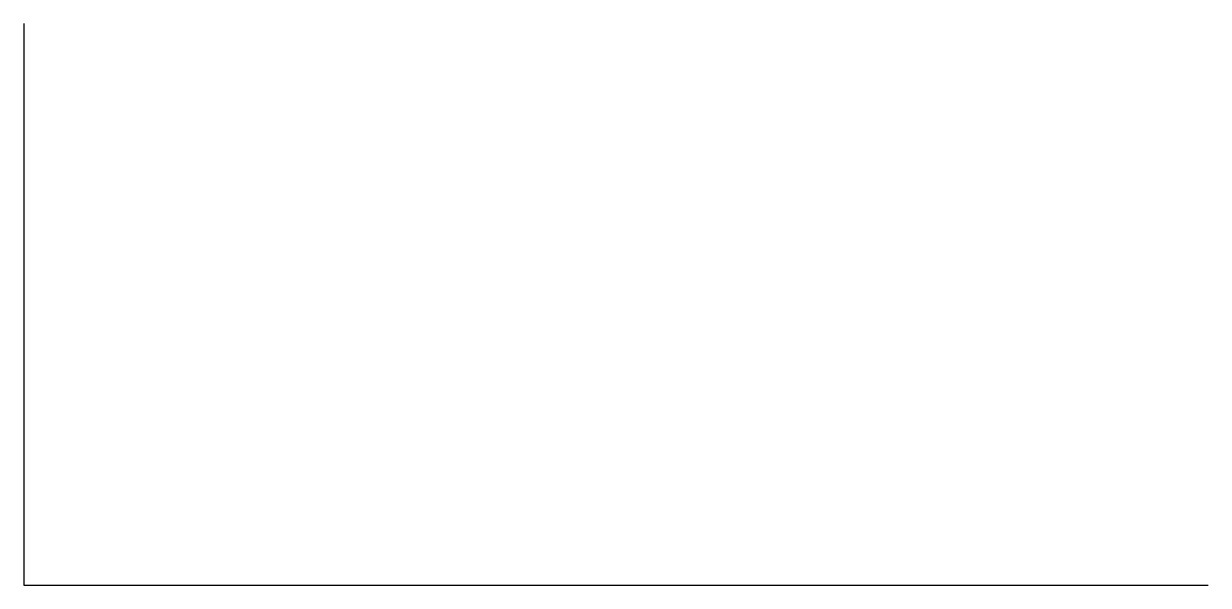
# Model space of a CAD drawing. Extents: x 77 to 201, y -170 to -111.
import ezdxf

# ---------------------------------------------------------------- set-up
doc = ezdxf.new("R2010")
doc.units = 0
doc.layers.add('MyLines', color=7, linetype='Continuous')

msp = doc.modelspace()

# ---------------------------------------------------------------- linework, layer by layer
at = {"layer": 'MyLines'}
for p, q in [((76.65, -110.53), (76.65, -169.5)), ((76.65, -169.5), (201.04, -169.5))]:
    msp.add_line(p, q, dxfattribs=at)

doc.saveas('drawing.dxf')
